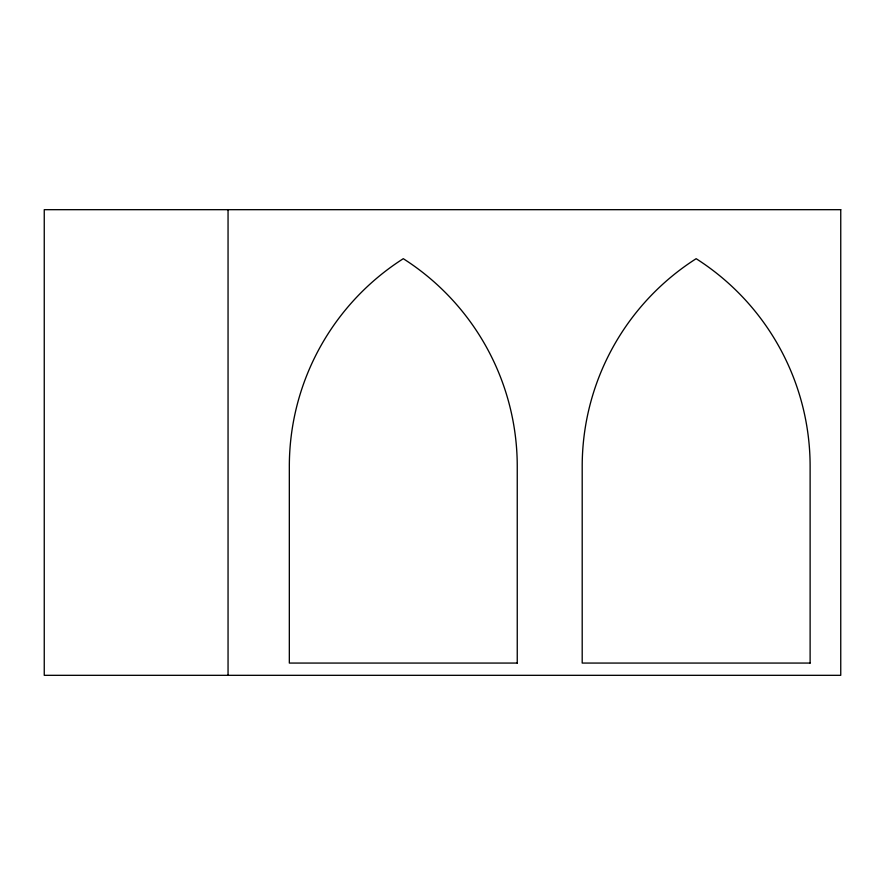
<?xml version="1.0" encoding="UTF-8"?>
<svg xmlns="http://www.w3.org/2000/svg" width="885" height="885" viewBox="0 0 885 885"><rect width="100%" height="100%" fill="white"/><g stroke="black" fill="none" stroke-linecap="round" stroke-linejoin="round"><path stroke-width="1.33" d="M228.053 209.679L228.053 675.321M840.75 209.679L44.25 209.679L44.25 675.321L840.75 675.321L840.75 209.679M517.249 663.064L289.329 663.064L289.329 466.395A246.251 246.251 0 0 1 403.283 258.697A246.251 246.251 0 0 1 517.249 466.395L517.249 663.064M810.118 663.064L582.197 663.064L582.197 466.395A246.251 246.251 0 0 1 696.152 258.697A246.251 246.251 0 0 1 810.118 466.395L810.118 663.064"/></g></svg>
